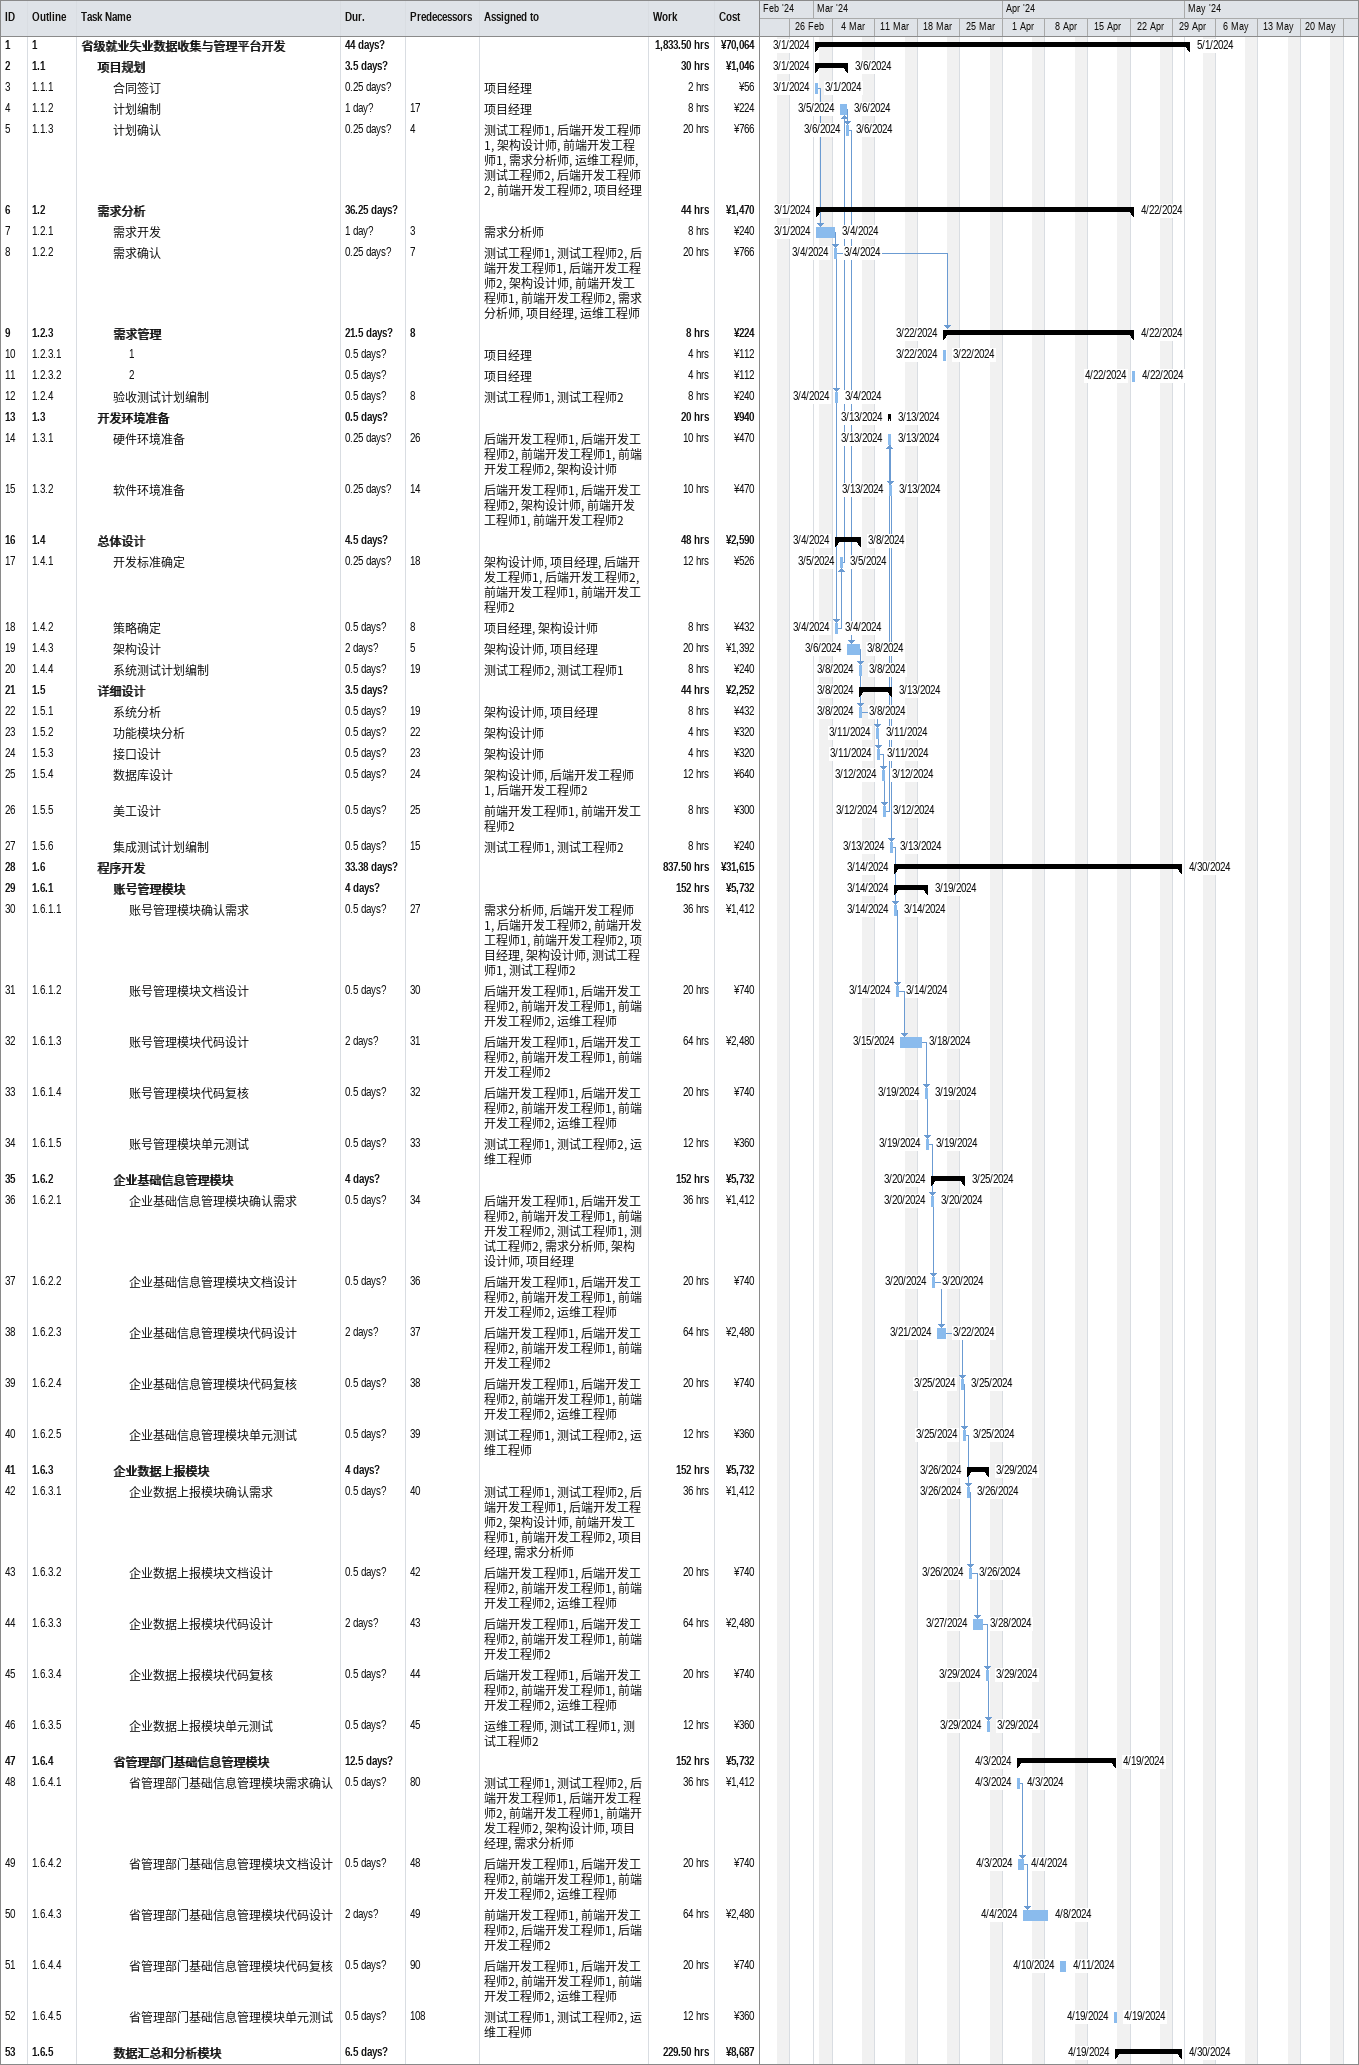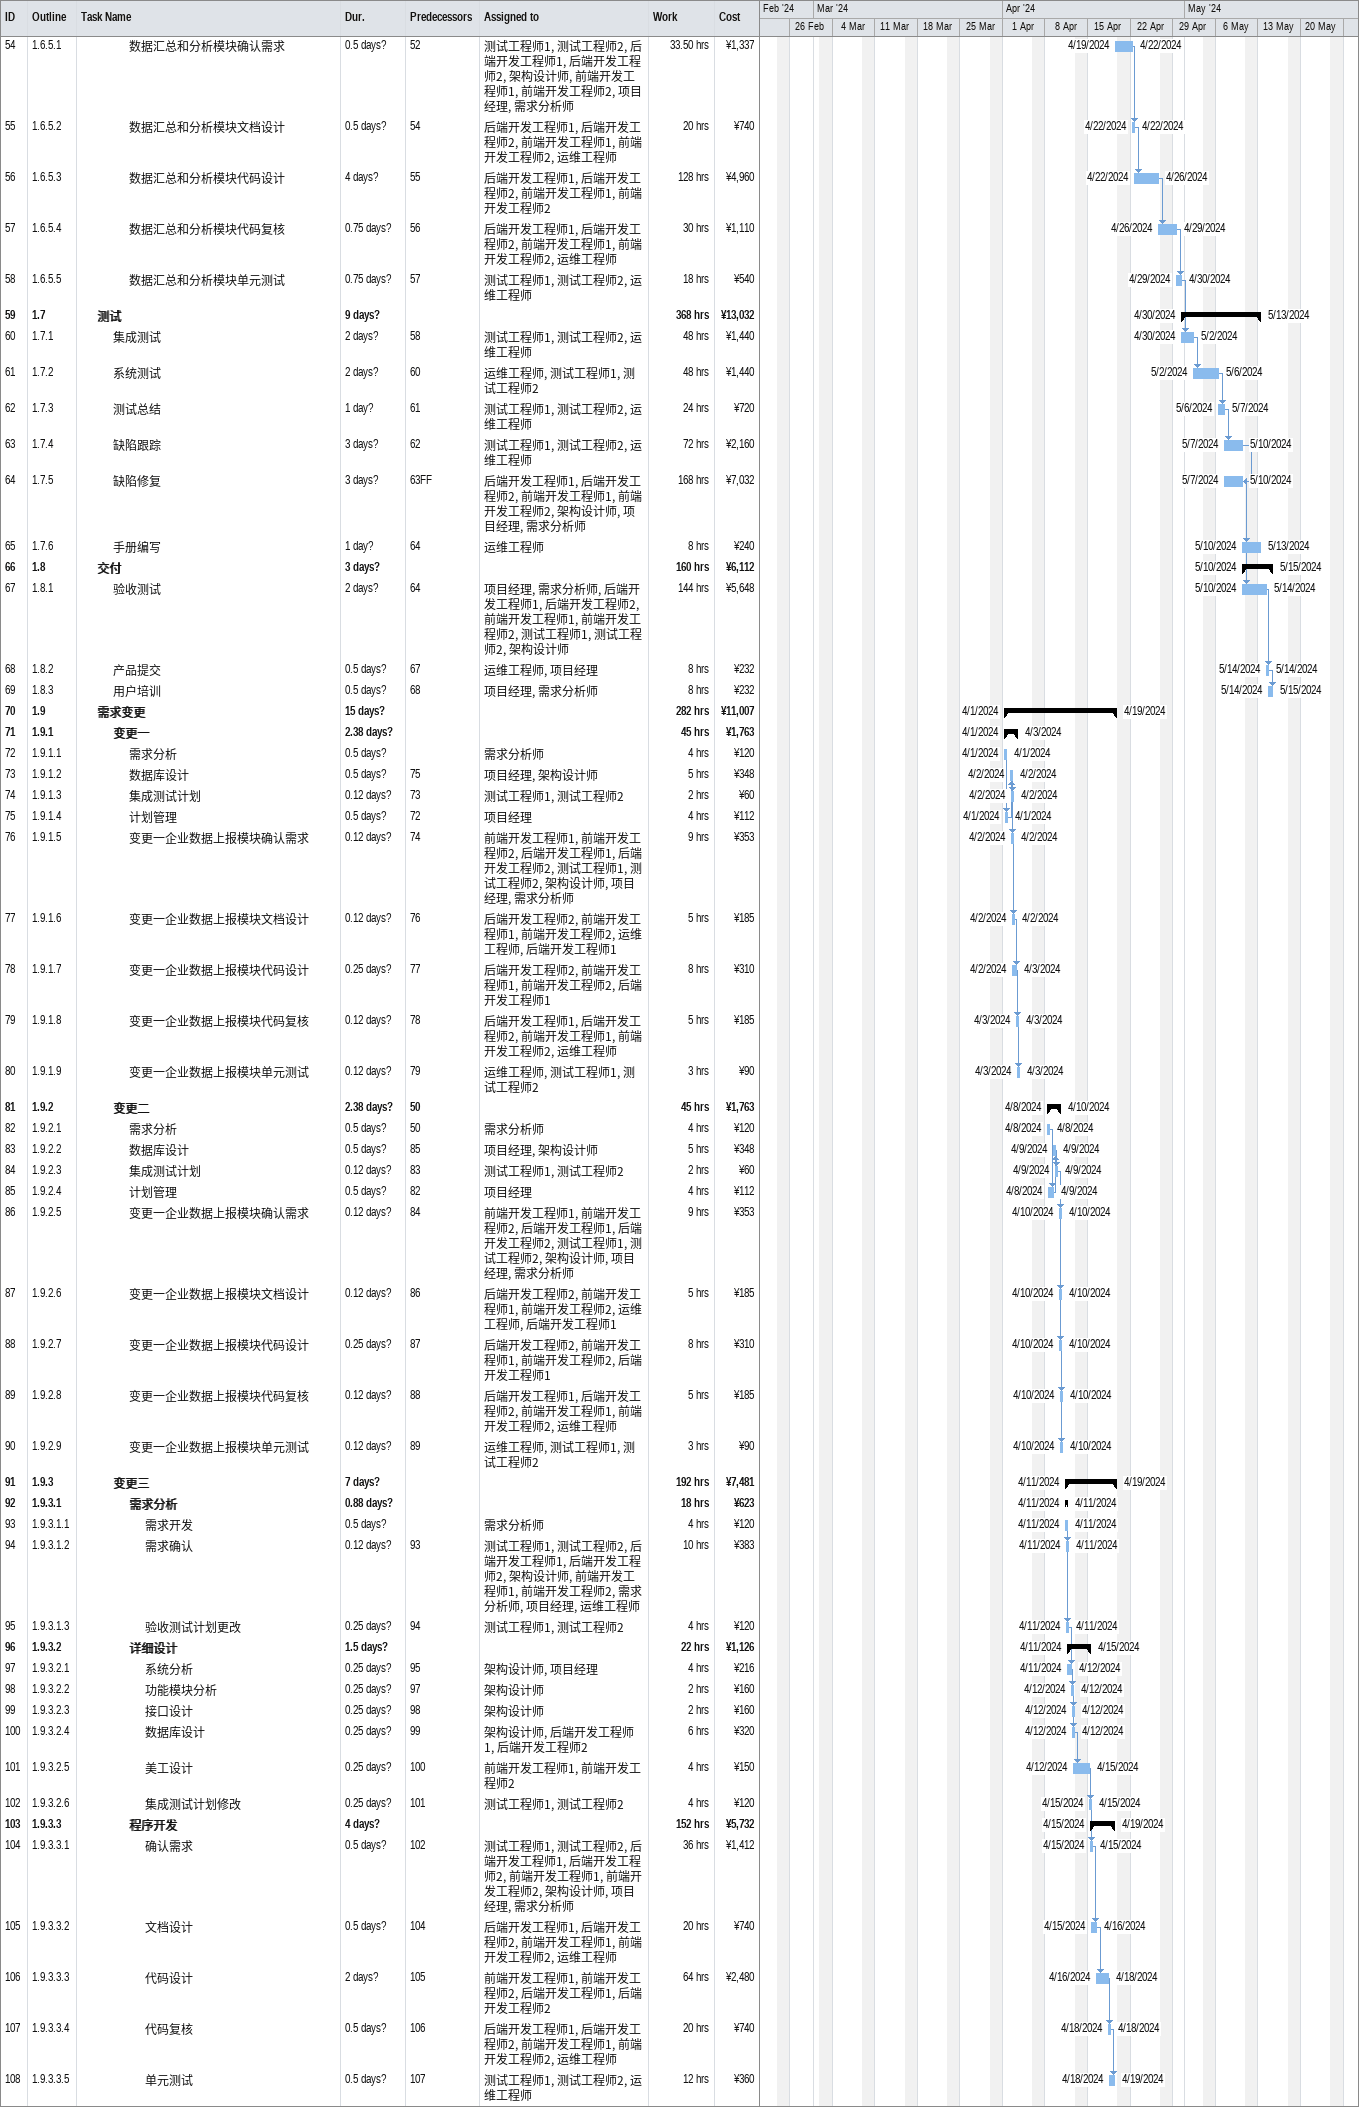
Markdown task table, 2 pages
| ID | WBS | Task | Duration | Start | Finish | Predecessors | Resources | Work (h) | Cost (¥) |
|---|---|---|---|---|---|---|---|---|---|
| 1 | 1 | **省级就业失业数据收集与管理平台开发** | 44d? | 2024-03-01 | 2024-05-01 |  |  | 1833.50 | 70064 |
| 2 | 1.1 | **项目规划** | 3.5d? | 2024-03-01 | 2024-03-06 |  |  | 30 | 1046 |
| 3 | 1.1.1 | 合同签订 | 0.25d? | 2024-03-01 | 2024-03-01 |  | 项目经理 | 2 | 56 |
| 4 | 1.1.2 | 计划编制 | 1d? | 2024-03-05 | 2024-03-06 | 17 | 项目经理 | 8 | 224 |
| 5 | 1.1.3 | 计划确认 | 0.25d? | 2024-03-06 | 2024-03-06 | 4 | 测试工程师1, 后端开发工程师1, 架构设计师, 前端开发工程师1, 需求分析师, 运维工程师, 测试工程师2, 后端开发工程师2, 前端开发工程师2, 项目经理 | 20 | 766 |
| 6 | 1.2 | **需求分析** | 36.25d? | 2024-03-01 | 2024-04-22 |  |  | 44 | 1470 |
| 7 | 1.2.1 | 需求开发 | 1d? | 2024-03-01 | 2024-03-04 | 3 | 需求分析师 | 8 | 240 |
| 8 | 1.2.2 | 需求确认 | 0.25d? | 2024-03-04 | 2024-03-04 | 7 | 测试工程师1, 测试工程师2, 后端开发工程师1, 后端开发工程师2, 架构设计师, 前端开发工程师1, 前端开发工程师2, 需求分析师, 项目经理, 运维工程师 | 20 | 766 |
| 9 | 1.2.3 | **需求管理** | 21.5d? | 2024-03-22 | 2024-04-22 | 8 |  | 8 | 224 |
| 10 | 1.2.3.1 | 1 | 0.5d? | 2024-03-22 | 2024-03-22 |  | 项目经理 | 4 | 112 |
| 11 | 1.2.3.2 | 2 | 0.5d? | 2024-04-22 | 2024-04-22 |  | 项目经理 | 4 | 112 |
| 12 | 1.2.4 | 验收测试计划编制 | 0.5d? | 2024-03-04 | 2024-03-04 | 8 | 测试工程师1, 测试工程师2 | 8 | 240 |
| 13 | 1.3 | **开发环境准备** | 0.5d? | 2024-03-13 | 2024-03-13 |  |  | 20 | 940 |
| 14 | 1.3.1 | 硬件环境准备 | 0.25d? | 2024-03-13 | 2024-03-13 | 26 | 后端开发工程师1, 后端开发工程师2, 前端开发工程师1, 前端开发工程师2, 架构设计师 | 10 | 470 |
| 15 | 1.3.2 | 软件环境准备 | 0.25d? | 2024-03-13 | 2024-03-13 | 14 | 后端开发工程师1, 后端开发工程师2, 架构设计师, 前端开发工程师1, 前端开发工程师2 | 10 | 470 |
| 16 | 1.4 | **总体设计** | 4.5d? | 2024-03-04 | 2024-03-08 |  |  | 48 | 2590 |
| 17 | 1.4.1 | 开发标准确定 | 0.25d? | 2024-03-05 | 2024-03-05 | 18 | 架构设计师, 项目经理, 后端开发工程师1, 后端开发工程师2, 前端开发工程师1, 前端开发工程师2 | 12 | 526 |
| 18 | 1.4.2 | 策略确定 | 0.5d? | 2024-03-04 | 2024-03-04 | 8 | 项目经理, 架构设计师 | 8 | 432 |
| 19 | 1.4.3 | 架构设计 | 2d? | 2024-03-06 | 2024-03-08 | 5 | 架构设计师, 项目经理 | 20 | 1392 |
| 20 | 1.4.4 | 系统测试计划编制 | 0.5d? | 2024-03-08 | 2024-03-08 | 19 | 测试工程师2, 测试工程师1 | 8 | 240 |
| 21 | 1.5 | **详细设计** | 3.5d? | 2024-03-08 | 2024-03-13 |  |  | 44 | 2252 |
| 22 | 1.5.1 | 系统分析 | 0.5d? | 2024-03-08 | 2024-03-08 | 19 | 架构设计师, 项目经理 | 8 | 432 |
| 23 | 1.5.2 | 功能模块分析 | 0.5d? | 2024-03-11 | 2024-03-11 | 22 | 架构设计师 | 4 | 320 |
| 24 | 1.5.3 | 接口设计 | 0.5d? | 2024-03-11 | 2024-03-11 | 23 | 架构设计师 | 4 | 320 |
| 25 | 1.5.4 | 数据库设计 | 0.5d? | 2024-03-12 | 2024-03-12 | 24 | 架构设计师, 后端开发工程师1, 后端开发工程师2 | 12 | 640 |
| 26 | 1.5.5 | 美工设计 | 0.5d? | 2024-03-12 | 2024-03-12 | 25 | 前端开发工程师1, 前端开发工程师2 | 8 | 300 |
| 27 | 1.5.6 | 集成测试计划编制 | 0.5d? | 2024-03-13 | 2024-03-13 | 15 | 测试工程师1, 测试工程师2 | 8 | 240 |
| 28 | 1.6 | **程序开发** | 33.38d? | 2024-03-14 | 2024-04-30 |  |  | 837.50 | 31615 |
| 29 | 1.6.1 | **账号管理模块** | 4d? | 2024-03-14 | 2024-03-19 |  |  | 152 | 5732 |
| 30 | 1.6.1.1 | 账号管理模块确认需求 | 0.5d? | 2024-03-14 | 2024-03-14 | 27 | 需求分析师, 后端开发工程师1, 后端开发工程师2, 前端开发工程师1, 前端开发工程师2, 项目经理, 架构设计师, 测试工程师1, 测试工程师2 | 36 | 1412 |
| 31 | 1.6.1.2 | 账号管理模块文档设计 | 0.5d? | 2024-03-14 | 2024-03-14 | 30 | 后端开发工程师1, 后端开发工程师2, 前端开发工程师1, 前端开发工程师2, 运维工程师 | 20 | 740 |
| 32 | 1.6.1.3 | 账号管理模块代码设计 | 2d? | 2024-03-15 | 2024-03-18 | 31 | 后端开发工程师1, 后端开发工程师2, 前端开发工程师1, 前端开发工程师2 | 64 | 2480 |
| 33 | 1.6.1.4 | 账号管理模块代码复核 | 0.5d? | 2024-03-19 | 2024-03-19 | 32 | 后端开发工程师1, 后端开发工程师2, 前端开发工程师1, 前端开发工程师2, 运维工程师 | 20 | 740 |
| 34 | 1.6.1.5 | 账号管理模块单元测试 | 0.5d? | 2024-03-19 | 2024-03-19 | 33 | 测试工程师1, 测试工程师2, 运维工程师 | 12 | 360 |
| 35 | 1.6.2 | **企业基础信息管理模块** | 4d? | 2024-03-20 | 2024-03-25 |  |  | 152 | 5732 |
| 36 | 1.6.2.1 | 企业基础信息管理模块确认需求 | 0.5d? | 2024-03-20 | 2024-03-20 | 34 | 后端开发工程师1, 后端开发工程师2, 前端开发工程师1, 前端开发工程师2, 测试工程师1, 测试工程师2, 需求分析师, 架构设计师, 项目经理 | 36 | 1412 |
| 37 | 1.6.2.2 | 企业基础信息管理模块文档设计 | 0.5d? | 2024-03-20 | 2024-03-20 | 36 | 后端开发工程师1, 后端开发工程师2, 前端开发工程师1, 前端开发工程师2, 运维工程师 | 20 | 740 |
| 38 | 1.6.2.3 | 企业基础信息管理模块代码设计 | 2d? | 2024-03-21 | 2024-03-22 | 37 | 后端开发工程师1, 后端开发工程师2, 前端开发工程师1, 前端开发工程师2 | 64 | 2480 |
| 39 | 1.6.2.4 | 企业基础信息管理模块代码复核 | 0.5d? | 2024-03-25 | 2024-03-25 | 38 | 后端开发工程师1, 后端开发工程师2, 前端开发工程师1, 前端开发工程师2, 运维工程师 | 20 | 740 |
| 40 | 1.6.2.5 | 企业基础信息管理模块单元测试 | 0.5d? | 2024-03-25 | 2024-03-25 | 39 | 测试工程师1, 测试工程师2, 运维工程师 | 12 | 360 |
| 41 | 1.6.3 | **企业数据上报模块** | 4d? | 2024-03-26 | 2024-03-29 |  |  | 152 | 5732 |
| 42 | 1.6.3.1 | 企业数据上报模块确认需求 | 0.5d? | 2024-03-26 | 2024-03-26 | 40 | 测试工程师1, 测试工程师2, 后端开发工程师1, 后端开发工程师2, 架构设计师, 前端开发工程师1, 前端开发工程师2, 项目经理, 需求分析师 | 36 | 1412 |
| 43 | 1.6.3.2 | 企业数据上报模块文档设计 | 0.5d? | 2024-03-26 | 2024-03-26 | 42 | 后端开发工程师1, 后端开发工程师2, 前端开发工程师1, 前端开发工程师2, 运维工程师 | 20 | 740 |
| 44 | 1.6.3.3 | 企业数据上报模块代码设计 | 2d? | 2024-03-27 | 2024-03-28 | 43 | 后端开发工程师1, 后端开发工程师2, 前端开发工程师1, 前端开发工程师2 | 64 | 2480 |
| 45 | 1.6.3.4 | 企业数据上报模块代码复核 | 0.5d? | 2024-03-29 | 2024-03-29 | 44 | 后端开发工程师1, 后端开发工程师2, 前端开发工程师1, 前端开发工程师2, 运维工程师 | 20 | 740 |
| 46 | 1.6.3.5 | 企业数据上报模块单元测试 | 0.5d? | 2024-03-29 | 2024-03-29 | 45 | 运维工程师, 测试工程师1, 测试工程师2 | 12 | 360 |
| 47 | 1.6.4 | **省管理部门基础信息管理模块** | 12.5d? | 2024-04-03 | 2024-04-19 |  |  | 152 | 5732 |
| 48 | 1.6.4.1 | 省管理部门基础信息管理模块需求确认 | 0.5d? | 2024-04-03 | 2024-04-03 | 80 | 测试工程师1, 测试工程师2, 后端开发工程师1, 后端开发工程师2, 前端开发工程师1, 前端开发工程师2, 架构设计师, 项目经理, 需求分析师 | 36 | 1412 |
| 49 | 1.6.4.2 | 省管理部门基础信息管理模块文档设计 | 0.5d? | 2024-04-03 | 2024-04-04 | 48 | 后端开发工程师1, 后端开发工程师2, 前端开发工程师1, 前端开发工程师2, 运维工程师 | 20 | 740 |
| 50 | 1.6.4.3 | 省管理部门基础信息管理模块代码设计 | 2d? | 2024-04-04 | 2024-04-08 | 49 | 前端开发工程师1, 前端开发工程师2, 后端开发工程师1, 后端开发工程师2 | 64 | 2480 |
| 51 | 1.6.4.4 | 省管理部门基础信息管理模块代码复核 | 0.5d? | 2024-04-10 | 2024-04-11 | 90 | 后端开发工程师1, 后端开发工程师2, 前端开发工程师1, 前端开发工程师2, 运维工程师 | 20 | 740 |
| 52 | 1.6.4.5 | 省管理部门基础信息管理模块单元测试 | 0.5d? | 2024-04-19 | 2024-04-19 | 108 | 测试工程师1, 测试工程师2, 运维工程师 | 12 | 360 |
| 53 | 1.6.5 | **数据汇总和分析模块** | 6.5d? | 2024-04-19 | 2024-04-30 |  |  | 229.50 | 8687 |
| 54 | 1.6.5.1 | 数据汇总和分析模块确认需求 | 0.5d? | 2024-04-19 | 2024-04-22 | 52 | 测试工程师1, 测试工程师2, 后端开发工程师1, 后端开发工程师2, 架构设计师, 前端开发工程师1, 前端开发工程师2, 项目经理, 需求分析师 | 33.50 | 1337 |
| 55 | 1.6.5.2 | 数据汇总和分析模块文档设计 | 0.5d? | 2024-04-22 | 2024-04-22 | 54 | 后端开发工程师1, 后端开发工程师2, 前端开发工程师1, 前端开发工程师2, 运维工程师 | 20 | 740 |
| 56 | 1.6.5.3 | 数据汇总和分析模块代码设计 | 4d? | 2024-04-22 | 2024-04-26 | 55 | 后端开发工程师1, 后端开发工程师2, 前端开发工程师1, 前端开发工程师2 | 128 | 4960 |
| 57 | 1.6.5.4 | 数据汇总和分析模块代码复核 | 0.75d? | 2024-04-26 | 2024-04-29 | 56 | 后端开发工程师1, 后端开发工程师2, 前端开发工程师1, 前端开发工程师2, 运维工程师 | 30 | 1110 |
| 58 | 1.6.5.5 | 数据汇总和分析模块单元测试 | 0.75d? | 2024-04-29 | 2024-04-30 | 57 | 测试工程师1, 测试工程师2, 运维工程师 | 18 | 540 |
| 59 | 1.7 | **测试** | 9d? | 2024-04-30 | 2024-05-13 |  |  | 368 | 13032 |
| 60 | 1.7.1 | 集成测试 | 2d? | 2024-04-30 | 2024-05-02 | 58 | 测试工程师1, 测试工程师2, 运维工程师 | 48 | 1440 |
| 61 | 1.7.2 | 系统测试 | 2d? | 2024-05-02 | 2024-05-06 | 60 | 运维工程师, 测试工程师1, 测试工程师2 | 48 | 1440 |
| 62 | 1.7.3 | 测试总结 | 1d? | 2024-05-06 | 2024-05-07 | 61 | 测试工程师1, 测试工程师2, 运维工程师 | 24 | 720 |
| 63 | 1.7.4 | 缺陷跟踪 | 3d? | 2024-05-07 | 2024-05-10 | 62 | 测试工程师1, 测试工程师2, 运维工程师 | 72 | 2160 |
| 64 | 1.7.5 | 缺陷修复 | 3d? | 2024-05-07 | 2024-05-10 | 63FF | 后端开发工程师1, 后端开发工程师2, 前端开发工程师1, 前端开发工程师2, 架构设计师, 项目经理, 需求分析师 | 168 | 7032 |
| 65 | 1.7.6 | 手册编写 | 1d? | 2024-05-10 | 2024-05-13 | 64 | 运维工程师 | 8 | 240 |
| 66 | 1.8 | **交付** | 3d? | 2024-05-10 | 2024-05-15 |  |  | 160 | 6112 |
| 67 | 1.8.1 | 验收测试 | 2d? | 2024-05-10 | 2024-05-14 | 64 | 项目经理, 需求分析师, 后端开发工程师1, 后端开发工程师2, 前端开发工程师1, 前端开发工程师2, 测试工程师1, 测试工程师2, 架构设计师 | 144 | 5648 |
| 68 | 1.8.2 | 产品提交 | 0.5d? | 2024-05-14 | 2024-05-14 | 67 | 运维工程师, 项目经理 | 8 | 232 |
| 69 | 1.8.3 | 用户培训 | 0.5d? | 2024-05-14 | 2024-05-15 | 68 | 项目经理, 需求分析师 | 8 | 232 |
| 70 | 1.9 | **需求变更** | 15d? | 2024-04-01 | 2024-04-19 |  |  | 282 | 11007 |
| 71 | 1.9.1 | **变更一** | 2.38d? | 2024-04-01 | 2024-04-03 |  |  | 45 | 1763 |
| 72 | 1.9.1.1 | 需求分析 | 0.5d? | 2024-04-01 | 2024-04-01 |  | 需求分析师 | 4 | 120 |
| 73 | 1.9.1.2 | 数据库设计 | 0.5d? | 2024-04-02 | 2024-04-02 | 75 | 项目经理, 架构设计师 | 5 | 348 |
| 74 | 1.9.1.3 | 集成测试计划 | 0.12d? | 2024-04-02 | 2024-04-02 | 73 | 测试工程师1, 测试工程师2 | 2 | 60 |
| 75 | 1.9.1.4 | 计划管理 | 0.5d? | 2024-04-01 | 2024-04-01 | 72 | 项目经理 | 4 | 112 |
| 76 | 1.9.1.5 | 变更一企业数据上报模块确认需求 | 0.12d? | 2024-04-02 | 2024-04-02 | 74 | 前端开发工程师1, 前端开发工程师2, 后端开发工程师1, 后端开发工程师2, 测试工程师1, 测试工程师2, 架构设计师, 项目经理, 需求分析师 | 9 | 353 |
| 77 | 1.9.1.6 | 变更一企业数据上报模块文档设计 | 0.12d? | 2024-04-02 | 2024-04-02 | 76 | 后端开发工程师2, 前端开发工程师1, 前端开发工程师2, 运维工程师, 后端开发工程师1 | 5 | 185 |
| 78 | 1.9.1.7 | 变更一企业数据上报模块代码设计 | 0.25d? | 2024-04-02 | 2024-04-03 | 77 | 后端开发工程师2, 前端开发工程师1, 前端开发工程师2, 后端开发工程师1 | 8 | 310 |
| 79 | 1.9.1.8 | 变更一企业数据上报模块代码复核 | 0.12d? | 2024-04-03 | 2024-04-03 | 78 | 后端开发工程师1, 后端开发工程师2, 前端开发工程师1, 前端开发工程师2, 运维工程师 | 5 | 185 |
| 80 | 1.9.1.9 | 变更一企业数据上报模块单元测试 | 0.12d? | 2024-04-03 | 2024-04-03 | 79 | 运维工程师, 测试工程师1, 测试工程师2 | 3 | 90 |
| 81 | 1.9.2 | **变更二** | 2.38d? | 2024-04-08 | 2024-04-10 | 50 |  | 45 | 1763 |
| 82 | 1.9.2.1 | 需求分析 | 0.5d? | 2024-04-08 | 2024-04-08 | 50 | 需求分析师 | 4 | 120 |
| 83 | 1.9.2.2 | 数据库设计 | 0.5d? | 2024-04-09 | 2024-04-09 | 85 | 项目经理, 架构设计师 | 5 | 348 |
| 84 | 1.9.2.3 | 集成测试计划 | 0.12d? | 2024-04-09 | 2024-04-09 | 83 | 测试工程师1, 测试工程师2 | 2 | 60 |
| 85 | 1.9.2.4 | 计划管理 | 0.5d? | 2024-04-08 | 2024-04-09 | 82 | 项目经理 | 4 | 112 |
| 86 | 1.9.2.5 | 变更一企业数据上报模块确认需求 | 0.12d? | 2024-04-10 | 2024-04-10 | 84 | 前端开发工程师1, 前端开发工程师2, 后端开发工程师1, 后端开发工程师2, 测试工程师1, 测试工程师2, 架构设计师, 项目经理, 需求分析师 | 9 | 353 |
| 87 | 1.9.2.6 | 变更一企业数据上报模块文档设计 | 0.12d? | 2024-04-10 | 2024-04-10 | 86 | 后端开发工程师2, 前端开发工程师1, 前端开发工程师2, 运维工程师, 后端开发工程师1 | 5 | 185 |
| 88 | 1.9.2.7 | 变更一企业数据上报模块代码设计 | 0.25d? | 2024-04-10 | 2024-04-10 | 87 | 后端开发工程师2, 前端开发工程师1, 前端开发工程师2, 后端开发工程师1 | 8 | 310 |
| 89 | 1.9.2.8 | 变更一企业数据上报模块代码复核 | 0.12d? | 2024-04-10 | 2024-04-10 | 88 | 后端开发工程师1, 后端开发工程师2, 前端开发工程师1, 前端开发工程师2, 运维工程师 | 5 | 185 |
| 90 | 1.9.2.9 | 变更一企业数据上报模块单元测试 | 0.12d? | 2024-04-10 | 2024-04-10 | 89 | 运维工程师, 测试工程师1, 测试工程师2 | 3 | 90 |
| 91 | 1.9.3 | **变更三** | 7d? | 2024-04-11 | 2024-04-19 |  |  | 192 | 7481 |
| 92 | 1.9.3.1 | **需求分析** | 0.88d? | 2024-04-11 | 2024-04-11 |  |  | 18 | 623 |
| 93 | 1.9.3.1.1 | 需求开发 | 0.5d? | 2024-04-11 | 2024-04-11 |  | 需求分析师 | 4 | 120 |
| 94 | 1.9.3.1.2 | 需求确认 | 0.12d? | 2024-04-11 | 2024-04-11 | 93 | 测试工程师1, 测试工程师2, 后端开发工程师1, 后端开发工程师2, 架构设计师, 前端开发工程师1, 前端开发工程师2, 需求分析师, 项目经理, 运维工程师 | 10 | 383 |
| 95 | 1.9.3.1.3 | 验收测试计划更改 | 0.25d? | 2024-04-11 | 2024-04-11 | 94 | 测试工程师1, 测试工程师2 | 4 | 120 |
| 96 | 1.9.3.2 | **详细设计** | 1.5d? | 2024-04-11 | 2024-04-15 |  |  | 22 | 1126 |
| 97 | 1.9.3.2.1 | 系统分析 | 0.25d? | 2024-04-11 | 2024-04-12 | 95 | 架构设计师, 项目经理 | 4 | 216 |
| 98 | 1.9.3.2.2 | 功能模块分析 | 0.25d? | 2024-04-12 | 2024-04-12 | 97 | 架构设计师 | 2 | 160 |
| 99 | 1.9.3.2.3 | 接口设计 | 0.25d? | 2024-04-12 | 2024-04-12 | 98 | 架构设计师 | 2 | 160 |
| 100 | 1.9.3.2.4 | 数据库设计 | 0.25d? | 2024-04-12 | 2024-04-12 | 99 | 架构设计师, 后端开发工程师1, 后端开发工程师2 | 6 | 320 |
| 101 | 1.9.3.2.5 | 美工设计 | 0.25d? | 2024-04-12 | 2024-04-15 | 100 | 前端开发工程师1, 前端开发工程师2 | 4 | 150 |
| 102 | 1.9.3.2.6 | 集成测试计划修改 | 0.25d? | 2024-04-15 | 2024-04-15 | 101 | 测试工程师1, 测试工程师2 | 4 | 120 |
| 103 | 1.9.3.3 | **程序开发** | 4d? | 2024-04-15 | 2024-04-19 |  |  | 152 | 5732 |
| 104 | 1.9.3.3.1 | 确认需求 | 0.5d? | 2024-04-15 | 2024-04-15 | 102 | 测试工程师1, 测试工程师2, 后端开发工程师1, 后端开发工程师2, 前端开发工程师1, 前端开发工程师2, 架构设计师, 项目经理, 需求分析师 | 36 | 1412 |
| 105 | 1.9.3.3.2 | 文档设计 | 0.5d? | 2024-04-15 | 2024-04-16 | 104 | 后端开发工程师1, 后端开发工程师2, 前端开发工程师1, 前端开发工程师2, 运维工程师 | 20 | 740 |
| 106 | 1.9.3.3.3 | 代码设计 | 2d? | 2024-04-16 | 2024-04-18 | 105 | 前端开发工程师1, 前端开发工程师2, 后端开发工程师1, 后端开发工程师2 | 64 | 2480 |
| 107 | 1.9.3.3.4 | 代码复核 | 0.5d? | 2024-04-18 | 2024-04-18 | 106 | 后端开发工程师1, 后端开发工程师2, 前端开发工程师1, 前端开发工程师2, 运维工程师 | 20 | 740 |
| 108 | 1.9.3.3.5 | 单元测试 | 0.5d? | 2024-04-18 | 2024-04-19 | 107 | 测试工程师1, 测试工程师2, 运维工程师 | 12 | 360 |
